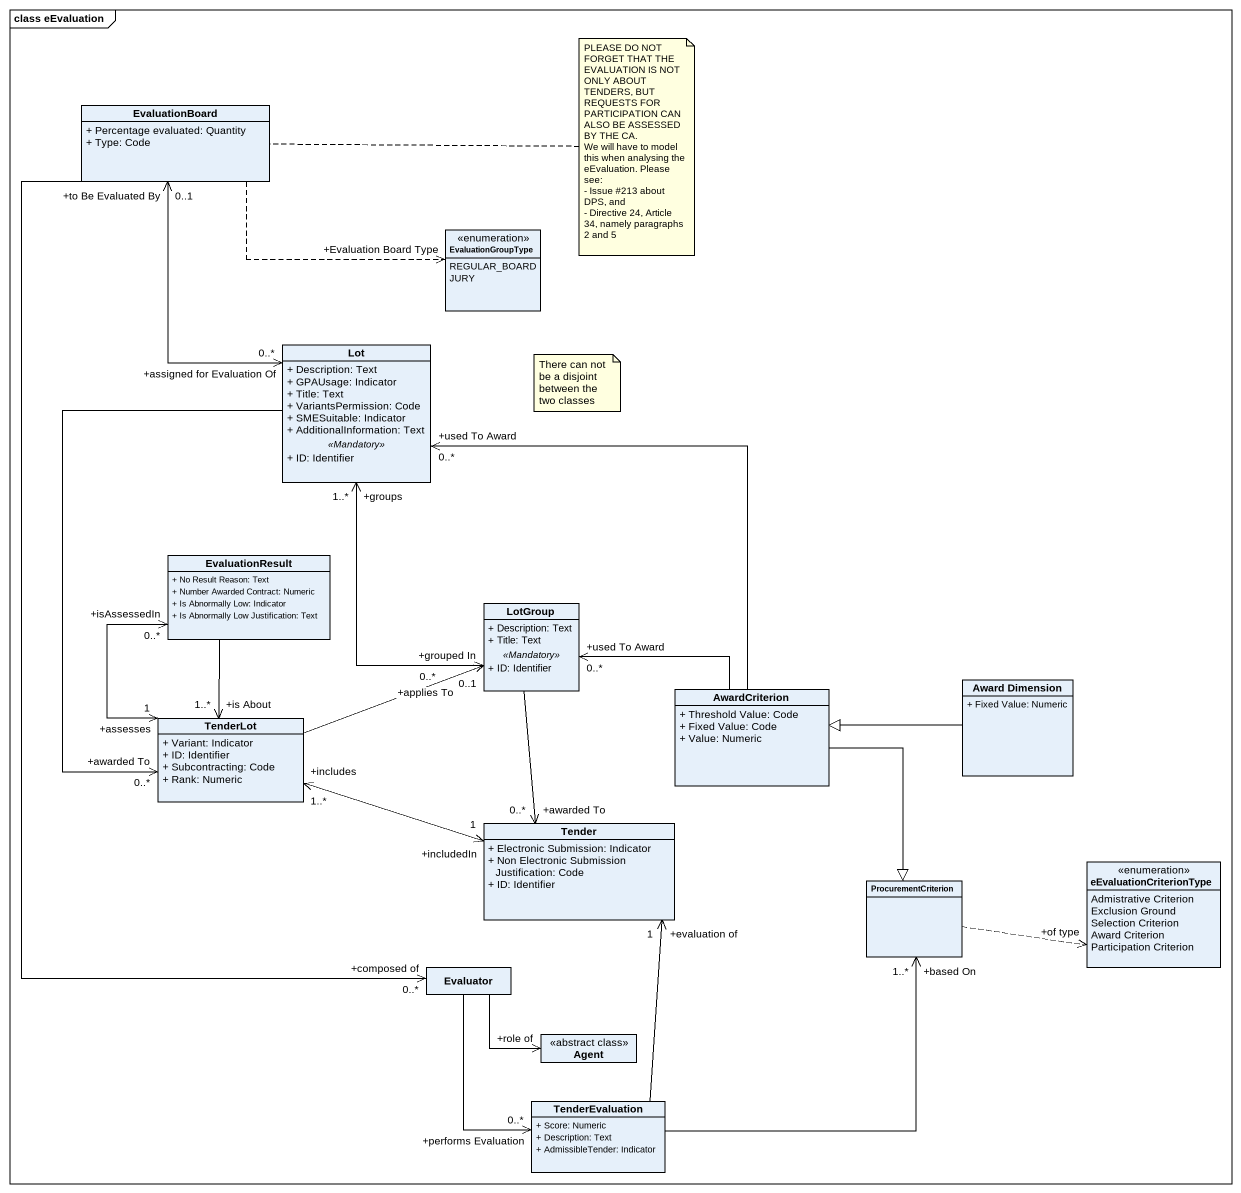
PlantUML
@startuml
mainframe class eEvaluation
hide circle
hide empty members
skinparam classAttributeIconSize 0
class EvaluationBoard {
  + Percentage evaluated: Quantity
  + Type: Code
}
enum EvaluationGroupType {
  REGULAR_BOARD
  JURY
}
class Lot {
  + Description: Text
  + GPAUsage: Indicator
  + Title: Text
  + VariantsPermission: Code
  + SMESuitable: Indicator
  + AdditionalInformation: Text
  .. <<Mandatory>> ..
  + ID: Identifier
}
class EvaluationResult {
  + No Result Reason: Text
  + Number Awarded Contract: Numeric
  + Is Abnormally Low: Indicator
  + Is Abnormally Low Justification: Text
}
class LotGroup {
  + Description: Text
  + Title: Text
  .. <<Mandatory>> ..
  + ID: Identifier
}
class TenderLot {
  + Variant: Indicator
  + ID: Identifier
  + Subcontracting: Code
  + Rank: Numeric
}
class AwardCriterion {
  + Threshold Value: Code
  + Fixed Value: Code
  + Value: Numeric
}
class "Award Dimension" as Award_Dimension {
  + Fixed Value: Numeric
}
class Tender {
  + Electronic Submission: Indicator
  + Non Electronic Submission Justification: Code
  + ID: Identifier
}
class ProcurementCriterion
enum eEvaluationCriterionType {
  Admistrative Criterion
  Exclusion Ground
  Selection Criterion
  Award Criterion
  Participation Criterion
}
class Evaluator
class "Agent" as Agent_ <<abstract class>>
class TenderEvaluation {
  + Score: Numeric
  + Description: Text
  + AdmissibleTender: Indicator
}
EvaluationBoard .right.> "+Evaluation Board Type" EvaluationGroupType
EvaluationBoard "+to Be Evaluated By\n0..1" <--> "+assigned for Evaluation Of\n0..*" Lot
EvaluationBoard --> "+composed of\n0..*" Evaluator
Lot "+groups\n1..*" <--> "+grouped In\n0..*" LotGroup
Lot --> "+awarded To\n0..*" TenderLot
EvaluationResult --> "+is About\n1..*" TenderLot
LotGroup --> "+awarded To\n0..*" Tender
TenderLot "+assesses\n1" <-up-> "+isAssessedIn\n0..*" EvaluationResult
TenderLot -right-> "+applies To\n0..1" LotGroup
AwardCriterion -up-> "+used To Award\n0..*" Lot
AwardCriterion -left-> "+used To Award\n0..*" LotGroup
AwardCriterion --|> ProcurementCriterion
Award_Dimension -left-|> AwardCriterion
Tender "+includedIn\n1" <-left-> "+includes\n1..*" TenderLot
ProcurementCriterion .right.> "+of type" eEvaluationCriterionType
Evaluator -right-> "+role of" Agent_
Evaluator --> "+performs Evaluation\n0..*" TenderEvaluation
TenderEvaluation -up-> "+evaluation of\n1" Tender
TenderEvaluation -up-> "+based On\n1..*" ProcurementCriterion
note right of EvaluationBoard
  PLEASE DO NOT FORGET THAT THE EVALUATION IS NOT ONLY ABOUT TENDERS, BUT REQUESTS FOR PARTICIPATION CAN ALSO BE ASSESSED BY THE CA.
  We will have to model this when analysing the eEvaluation. Please see:
  - Issue #213 about DPS, and
  - Directive 24, Article 34, namely paragraphs 2 and 5
end note
note as N2
  There can not be a disjoint between the two classes
end note
@enduml
